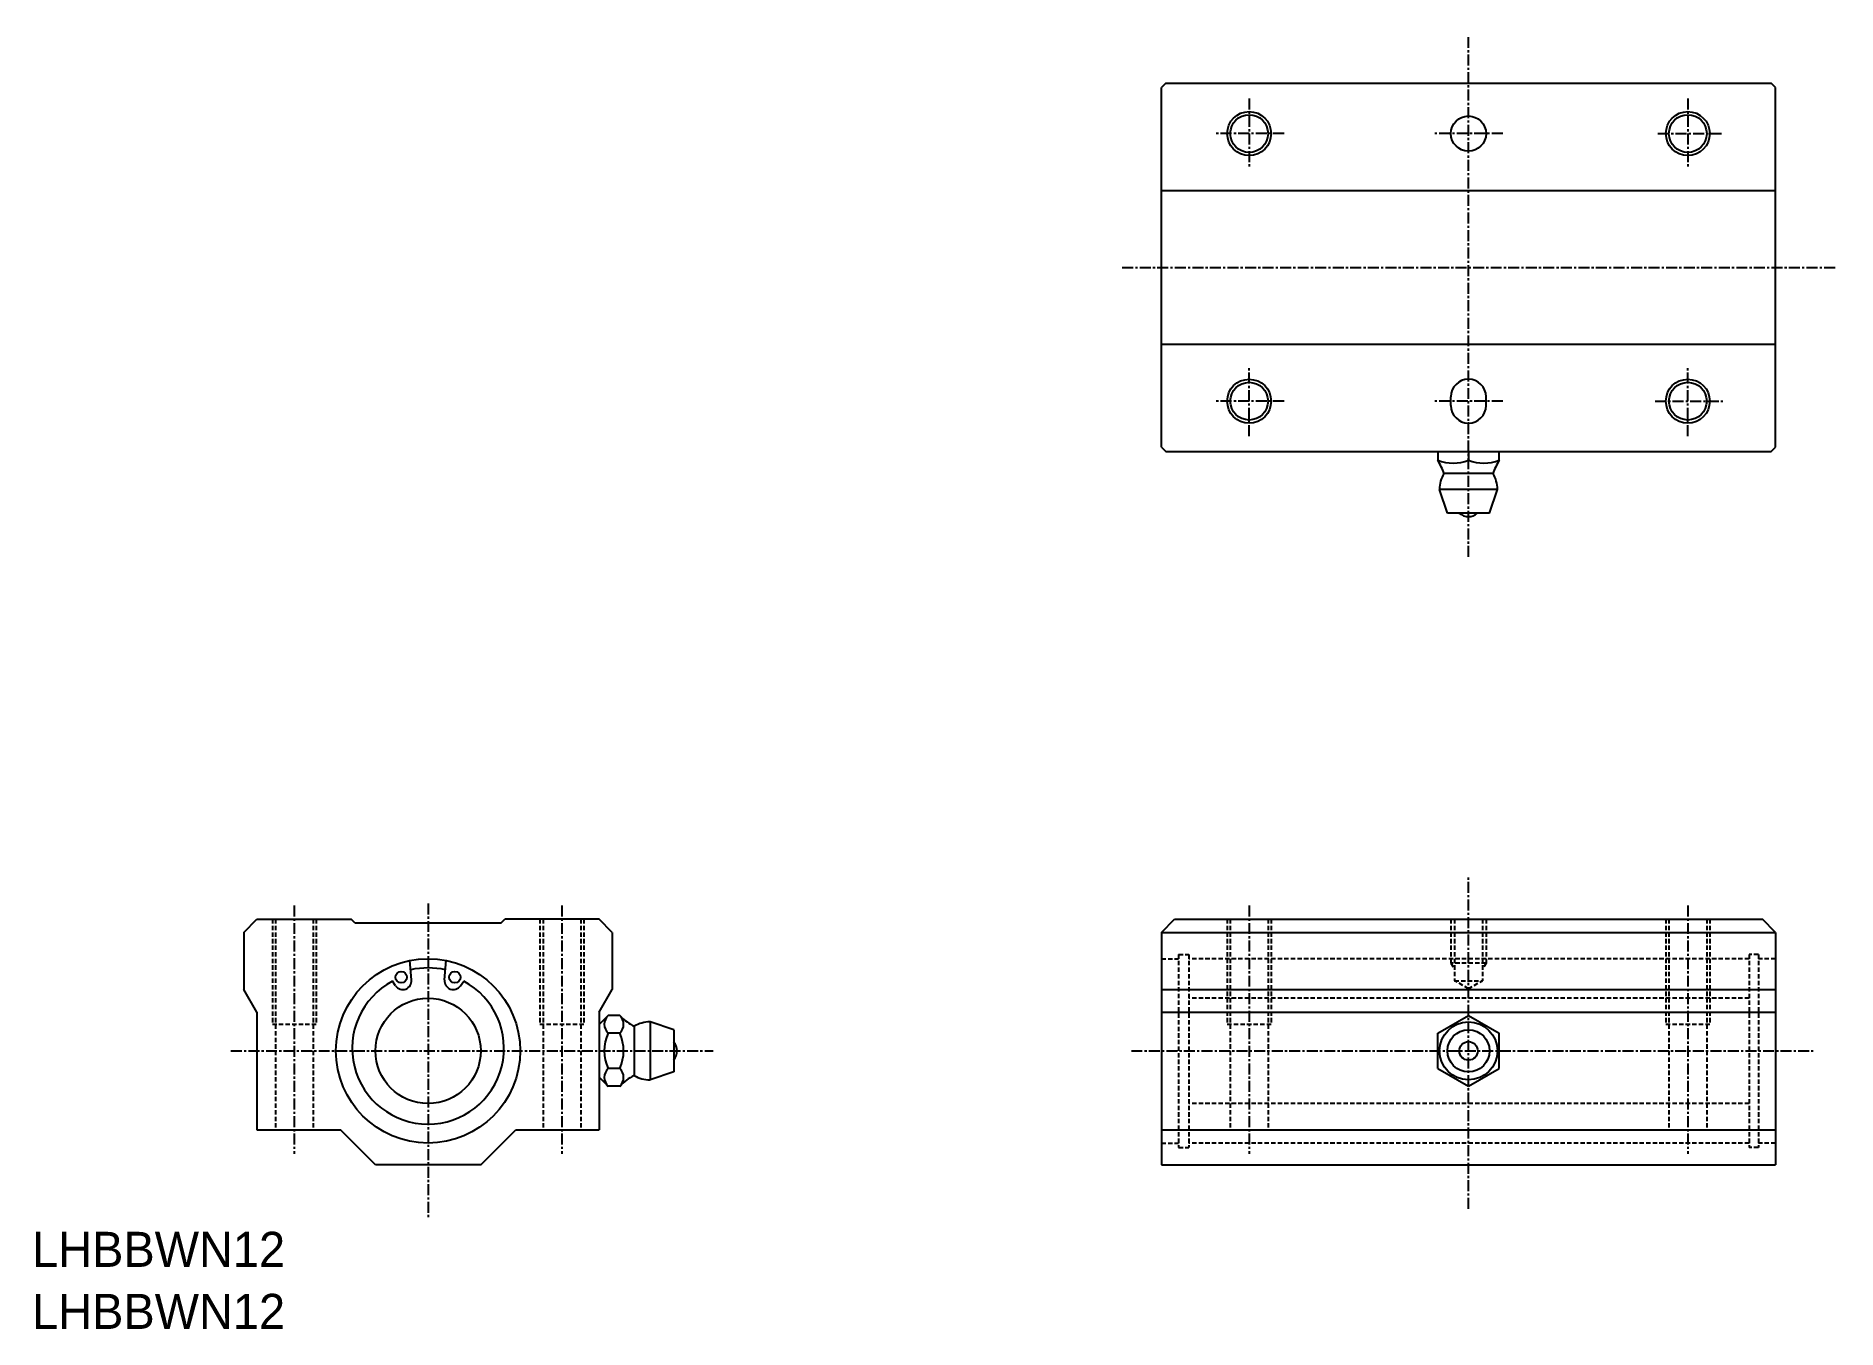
# Model space of a CAD drawing. Extents: x 69 to 274, y 31 to 179.
import ezdxf

# ---------------------------------------------------------------- set-up
doc = ezdxf.new("R2010")
doc.units = 0
doc.linetypes.add('CENTER', pattern=[2, 1.25, -0.25, 0.25, -0.25])
doc.linetypes.add('DASHED', pattern=[0.75, 0.5, -0.25])
doc.layers.get('0').update_dxf_attribs({"linetype": 'CONTINUOUS'})
doc.layers.add('CENTER', color=1, linetype='CENTER')

msp = doc.modelspace()

# ---------------------------------------------------------------- linework, layer by layer
at = {"color": 7, "linetype": 'CONTINUOUS'}
for p, q in [((197.94, 173.31), (197.44, 172.81)), ((197.44, 131.81), (197.44, 172.81)), ((197.94, 173.31), (266.94, 173.31)), ((267.44, 172.81), (266.94, 173.31)), ((267.44, 131.81), (267.44, 172.81)), ((197.44, 161.06), (267.44, 161.06)), ((197.44, 143.56), (267.44, 143.56)), ((230.44, 136.56), (230.44, 137.56)), ((234.44, 136.56), (234.44, 137.56)), ((197.44, 131.81), (197.94, 131.31)), ((266.94, 131.31), (267.44, 131.81)), ((197.94, 131.31), (266.94, 131.31)), ((228.94, 131.31), (228.94, 130.33)), ((232.44, 131.31), (232.44, 130.33)), ((235.94, 130.33), (235.94, 131.31)), ((235.24, 128.81), (229.64, 128.81)), ((235.74, 127.01), (229.14, 127.01)), ((230.04, 124.31), (229.14, 127.01)), ((234.84, 124.31), (235.74, 127.01)), ((231.39, 124.31), (230.04, 124.31)), ((233.49, 124.31), (231.39, 124.31)), ((234.84, 124.31), (233.49, 124.31)), ((92.85, 76.52), (94.35, 78.02)), ((94.35, 78.02), (105.1, 78.02)), ((105.5, 77.62), (105.1, 78.02)), ((122.2, 77.62), (122.6, 78.02)), ((133.35, 78.02), (122.6, 78.02)), ((134.85, 76.52), (133.35, 78.02)), ((197.44, 76.52), (198.94, 78.02)), ((198.94, 78.02), (265.94, 78.02)), ((267.44, 76.52), (265.94, 78.02)), ((92.85, 76.52), (92.85, 70.02)), ((105.5, 77.62), (122.2, 77.62)), ((134.85, 76.52), (134.85, 70.02)), ((197.44, 76.52), (267.44, 76.52)), ((197.44, 76.52), (197.44, 50.02)), ((267.44, 76.52), (267.44, 50.02)), ((111.97, 71.1), (111.77, 73.31)), ((115.73, 71.1), (115.92, 73.31)), ((94.35, 67.42), (92.85, 70.02)), ((110.15, 70.44), (109.79, 70.96)), ((117.54, 70.44), (117.91, 70.96)), ((133.35, 67.42), (134.85, 70.02)), ((197.44, 70.02), (267.44, 70.02)), ((94.35, 67.42), (94.35, 54.02)), ((133.35, 67.42), (133.35, 54.02)), ((134.39, 67.06), (133.35, 66.02)), ((135.69, 67.06), (134.39, 67.06)), ((137.35, 65.82), (137.35, 60.22)), ((141.85, 65.42), (139.15, 66.32)), ((139.15, 66.32), (139.15, 59.72)), ((197.44, 67.42), (267.44, 67.42)), ((228.94, 65.04), (232.44, 67.06)), ((232.44, 67.06), (235.94, 65.04)), ((135.69, 65.04), (134.39, 65.04)), ((141.85, 65.42), (141.85, 64.07)), ((141.85, 64.07), (141.85, 61.97)), ((228.94, 61), (228.94, 65.04)), ((235.94, 61), (235.94, 65.04)), ((141.85, 61.97), (141.85, 60.62)), ((133.35, 60.02), (134.39, 58.98)), ((135.69, 61), (134.39, 61)), ((141.85, 60.62), (139.15, 59.72)), ((228.94, 61), (232.44, 58.98)), ((232.44, 58.98), (235.94, 61)), ((135.69, 58.98), (134.39, 58.98)), ((94.35, 54.02), (103.85, 54.02)), ((107.85, 50.02), (103.85, 54.02)), ((119.85, 50.02), (123.85, 54.02)), ((123.85, 54.02), (133.35, 54.02)), ((197.44, 54.02), (267.44, 54.02)), ((214.94, 54.02), (214.94, 54.02)), ((232.44, 54.02), (232.44, 54.02)), ((119.85, 50.02), (107.85, 50.02)), ((197.44, 50.02), (267.44, 50.02))]:
    msp.add_line(p, q, dxfattribs=at)
at = {"color": 3, "linetype": 'DASHED'}
for p, q in [((96.1, 78.02), (96.1, 66.02)), ((96.45, 78.02), (96.45, 54.02)), ((100.75, 78.02), (100.75, 54.02)), ((101.1, 78.02), (101.1, 66.02)), ((126.6, 78.02), (126.6, 66.02)), ((126.95, 78.02), (126.95, 54.02)), ((131.25, 78.02), (131.25, 54.02)), ((131.6, 78.02), (131.6, 66.02)), ((204.94, 78.02), (204.94, 66.02)), ((205.29, 78.02), (205.29, 54.02)), ((209.59, 78.02), (209.59, 54.02)), ((209.94, 78.02), (209.94, 66.02)), ((230.44, 78.02), (230.44, 73.02)), ((230.84, 78.02), (230.84, 71.02)), ((234.04, 78.02), (234.04, 71.02)), ((234.44, 78.02), (234.44, 73.02)), ((254.94, 78.02), (254.94, 66.02)), ((255.29, 78.02), (255.29, 54.02)), ((259.59, 78.02), (259.59, 54.02)), ((259.94, 78.02), (259.94, 66.02)), ((199.4, 74.02), (199.4, 52.02)), ((199.4, 74.02), (200.55, 74.02)), ((200.55, 74.02), (200.55, 52.02)), ((264.44, 74.02), (264.44, 52.02)), ((265.48, 74.02), (264.44, 74.02)), ((265.48, 74.02), (265.48, 52.02)), ((197.44, 73.52), (199.4, 73.52)), ((264.44, 73.52), (200.55, 73.52)), ((234.44, 73.02), (230.44, 73.02)), ((230.44, 73.02), (230.84, 72.32)), ((234.44, 73.02), (234.04, 72.32)), ((267.44, 73.52), (265.48, 73.52)), ((230.84, 71.02), (234.04, 71.02)), ((232.44, 70.09), (230.84, 71.02)), ((232.44, 70.09), (234.04, 71.02)), ((264.44, 69.02), (200.55, 69.02)), ((101.1, 66.02), (96.1, 66.02)), ((131.6, 66.02), (126.6, 66.02)), ((209.94, 66.02), (204.94, 66.02)), ((259.94, 66.02), (254.94, 66.02)), ((264.44, 57.02), (200.55, 57.02)), ((197.44, 52.52), (199.4, 52.52)), ((199.4, 52.02), (200.55, 52.02)), ((264.44, 52.52), (200.55, 52.52)), ((265.48, 52.02), (264.44, 52.02)), ((267.44, 52.52), (265.48, 52.52))]:
    msp.add_line(p, q, dxfattribs=at)
at = {"color": 3}
for centre in [(207.44, 167.56), (257.44, 167.56), (207.44, 137.06), (257.44, 137.06)]:
    msp.add_circle(centre, 2.5, dxfattribs=at)
at = {"color": 7, "linetype": 'CONTINUOUS'}
for centre, radius in [((207.44, 167.56), 2.15), ((232.44, 167.56), 2), ((257.44, 167.56), 2.15), ((207.44, 137.06), 2.15), ((257.44, 137.06), 2.15), ((113.85, 63.02), 10.5), ((110.79, 71.41), 0.65), ((116.9, 71.41), 0.65), ((113.85, 63.02), 6), ((232.44, 63.02), 3.3), ((232.44, 63.02), 2.4), ((232.44, 63.02), 1.05)]:
    msp.add_circle(centre, radius, dxfattribs=at)
for centre, radius, start, end in [((232.44, 137.56), 2, 0, 180), ((232.44, 136.56), 2, 180, 0), ((223.89, 127.08), 6, 16.69, 32.7323), ((230.69, 135.07), 5.06, 249.7455, 290.2545), ((230.69, 135.07), 5.06, 249.7455, 290.2545), ((234.19, 135.07), 5.06, 249.7455, 290.2545), ((234.19, 135.07), 5.06, 249.7455, 290.2545), ((240.99, 127.08), 6, 147.2677, 163.31), ((232.63, 127.01), 3.49, 148.9518, 180), ((232.25, 127.01), 3.49, 0, 31.0482), ((232.44, 125.48), 1.57, 228.2478, 311.7522), ((113.85, 63.02), 9.45, 77.8934, 102.1066), ((113.85, 63.32), 8.65, 117.9872, 62.0128), ((110.97, 71.01), 1, 214.9779, 4.9921), ((116.72, 71.01), 1, 175.0079, 325.0221), ((135.3, 66.05), 1.36, 131.985, 228.0149), ((134.78, 66.05), 1.36, 311.9851, 48.015), ((140.06, 71.17), 6, 225.0047, 243.126), ((139.15, 62.83), 3.49, 90, 121.0482), ((138.7, 63.02), 4.76, 154.8911, 205.1089), ((131.38, 63.02), 4.76, 334.8911, 25.1089), ((140.67, 63.02), 1.57, 318.2478, 41.7522), ((135.3, 59.99), 1.36, 131.9851, 228.0149), ((134.78, 59.99), 1.36, 311.9851, 48.0149), ((140.06, 54.87), 6, 116.874, 136.757), ((139.15, 63.21), 3.49, 238.9518, 270)]:
    msp.add_arc(centre, radius, start, end, dxfattribs=at)
for p in [(232.44, 139.56), (232.44, 134.56)]:
    msp.add_point(p, dxfattribs=at)
at = {"layer": 'CENTER', "color": 1, "linetype": 'CENTER'}
for p, q in [((232.44, 119.31), (232.44, 178.67)), ((207.44, 171.56), (207.44, 163.56)), ((257.44, 171.56), (257.44, 163.56)), ((211.44, 167.56), (203.44, 167.56)), ((236.35, 167.56), (228.35, 167.56)), ((254.04, 167.56), (261.44, 167.56)), ((192.97, 152.31), (274.44, 152.31)), ((207.44, 133.06), (207.44, 141.06)), ((257.44, 133.06), (257.44, 141.06)), ((211.44, 137.06), (203.44, 137.06)), ((236.35, 137.06), (228.35, 137.06)), ((253.71, 137.06), (261.44, 137.06)), ((232.44, 45.02), (232.44, 83.02)), ((98.6, 79.59), (98.6, 51.3)), ((113.85, 79.82), (113.85, 43.82)), ((129.1, 79.59), (129.1, 51.3)), ((207.44, 79.59), (207.44, 51.3)), ((257.44, 79.59), (257.44, 51.3)), ((91.38, 63.02), (146.35, 63.02)), ((194.01, 63.02), (271.74, 63.02))]:
    msp.add_line(p, q, dxfattribs=at)

# ---------------------------------------------------------------- texts
at = {"color": 7, "linetype": 'CONTINUOUS'}
for p in [(68.72, 38.4), (68.72, 31.33)]:
    msp.add_text('LHBBWN12', height=4, dxfattribs=at).set_placement(p)

doc.saveas('drawing.dxf')
